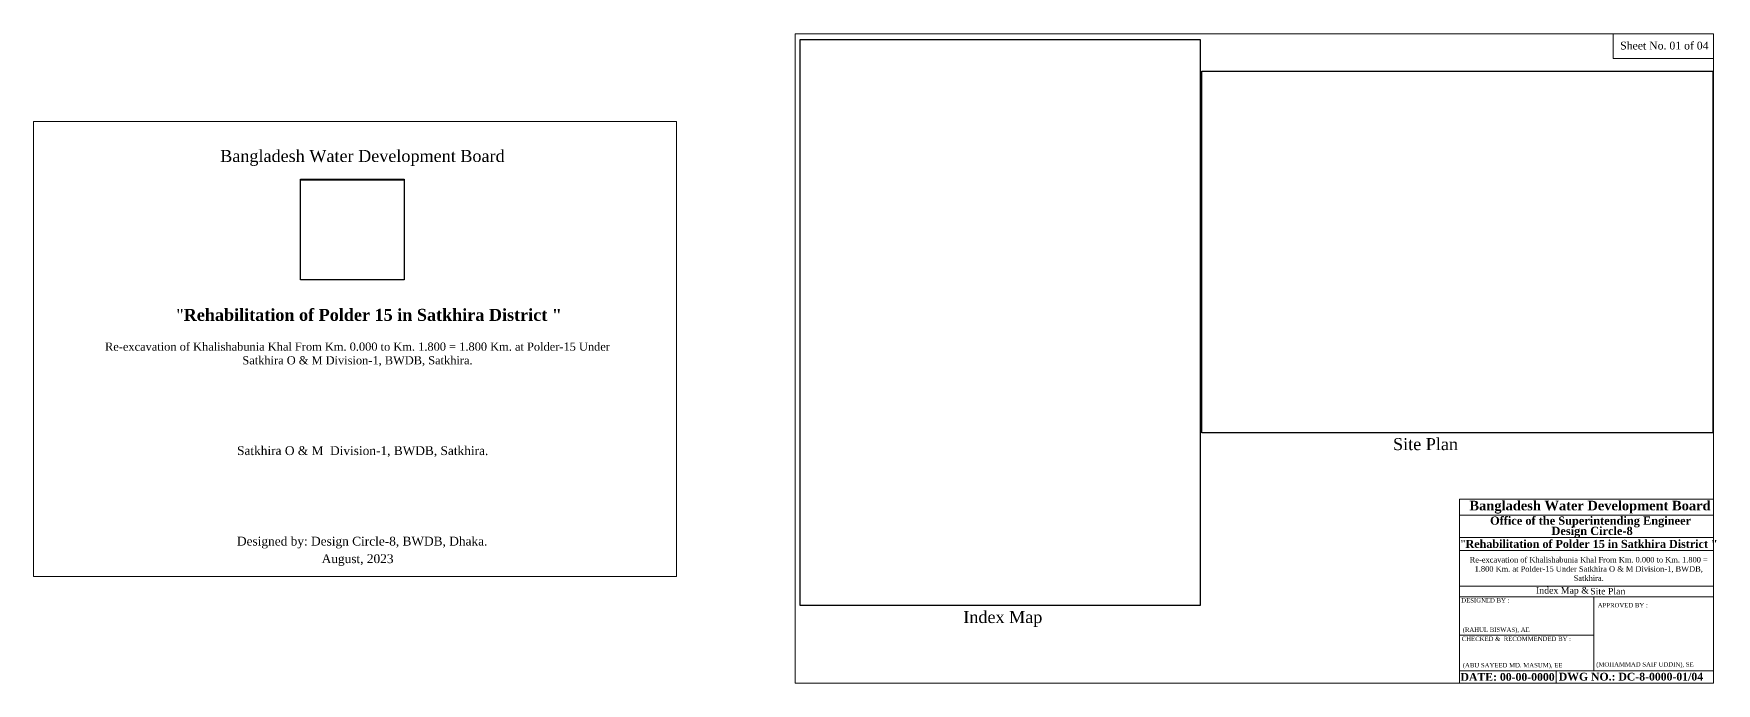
# Model space of a CAD drawing. Header units: metres. Extents: x -148477 to 178947, y -19024 to 2962.
# Drawn here: x 177557.8 to 177726, y 2735.7 to 2800.6 of the extents above; entities that cross this region are included whole.
import ezdxf

# ---------------------------------------------------------------- set-up
doc = ezdxf.new("R2010")
doc.units = ezdxf.units.M
doc.linetypes.add('ACAD_ISO02W100', pattern=[15, 12, -3])
doc.layers.add('CUTTING', color=5, linetype='ACAD_ISO02W100')
doc.layers.add('Other line', color=7, linetype='Continuous', lineweight=15)
doc.styles.get("Standard").update_dxf_attribs({"font": 'times.ttf'})
picture_1 = doc.add_image_def('image1.png', size_in_pixel=(251, 242))
picture_2 = doc.add_image_def('image2.png', size_in_pixel=(3507, 4960))
picture_3 = doc.add_image_def('image3.png', size_in_pixel=(4960, 3507))
picture_4 = doc.add_image_def('image4.png', size_in_pixel=(253, 246))

msp = doc.modelspace()

# ---------------------------------------------------------------- linework, layer by layer
at = {"color": 0, "linetype": 'ByBlock', "lineweight": 18}
for p, q in [((177725.6913, 2755.6155), (177725.6913, 2735.715)), ((177700.2856, 2735.715), (177700.2856, 2754.1016)), ((177700.2856, 2754.1016), (177725.6913, 2754.1016)), ((177700.2856, 2754.1016), (177725.6913, 2754.1016)), ((177700.2856, 2754.1016), (177725.6913, 2754.1016)), ((177700.2856, 2735.715), (177700.2856, 2754.1016)), ((177707.4196, 2754.1016), (177725.6678, 2754.1016)), ((177700.3091, 2752.5265), (177725.6678, 2752.5265)), ((177700.2856, 2748.9873), (177725.6678, 2748.9873)), ((177700.2856, 2745.4251), (177725.6678, 2745.4251)), ((177700.2856, 2744.3408), (177725.6678, 2744.3408)), ((177713.7286, 2744.3408), (177713.7286, 2736.9676))]:
    msp.add_line(p, q, dxfattribs=at)
at = {"lineweight": 18}
msp.add_line((177700.2856, 2750.2848), (177725.6678, 2750.2848), dxfattribs=at)
at = {"color": 0, "linetype": 'ByBlock', "lineweight": 18}
for points in [[(177633.9011, 2735.715), (177633.9011, 2800.6238), (177725.6913, 2800.6238), (177725.6913, 2735.715), (177633.9011, 2735.715)], [(177725.6913, 2800.6238), (177715.6467, 2800.6238), (177715.6467, 2798.1583), (177725.6913, 2798.1583)], [(177557.7612, 2746.4045), (177622.0212, 2746.4045), (177622.0212, 2791.8455), (177557.7612, 2791.8455)], [(177557.7616, 2746.4048), (177557.7616, 2791.8455), (177622.0212, 2791.8455), (177622.0212, 2746.4048), (177557.7616, 2746.4048)]]:
    msp.add_lwpolyline(points, close=True, dxfattribs=at)
at = {"layer": 'CUTTING', "color": 0, "linetype": 'ByBlock', "lineweight": 18}
for p, q in [((177700.2856, 2740.5109), (177713.7286, 2740.5109)), ((177700.2856, 2736.9676), (177725.3966, 2736.9676)), ((177702.3549, 2736.9676), (177725.6678, 2736.9676)), ((177702.3549, 2736.9676), (177725.3966, 2736.9676)), ((177702.3549, 2736.9676), (177725.3966, 2736.9676))]:
    msp.add_line(p, q, dxfattribs=at)
at = {"layer": 'Other line', "color": 0, "linetype": 'ByBlock', "lineweight": 18, "ltscale": 5}
for p, q in [((177709.9434, 2736.9676), (177709.9434, 2735.715)), ((177700.2856, 2735.715), (177725.6678, 2735.715))]:
    msp.add_line(p, q, dxfattribs=at)

# ---------------------------------------------------------------- texts
at = {"color": 0, "linetype": 'ByBlock', "lineweight": 18}
for s, insert, char_height, width, attachment_point in [('Sheet No. 01 of 04', (177716.3587, 2799.821), 0.777043, 8.999643, 1), ('Bangladesh Water Development Board', (177576.4082, 2789.0038), 1.2, 31.966293, 1), ('"{\\fTimes New Roman|b1|i0|c0|p18;Rehabilitation of Polder 15 in Satkhira District "}', (177572.0188, 2773.1287), 1.2, 40.842897, 1), ('{\\C256;Re-excavation of Khalishabunia Khal From Km. 0.000 to Km. 1.800 = 1.800 Km. at Polder-15 Under Satkhira O & M Division-1, BWDB, Satkhira.}', (177590.1309, 2769.7676), 0.82, 50.351768, 2), ('{\\C256;Satkhira O & M  Division-1, BWDB, Satkhira.}', (177578.0958, 2759.4055), 0.882875, 31.712592, 1), ('Site Plan ', (177696.8992, 2759.6069), 1.2, 39.286454, 5), ('{\\fTimes New Roman|b1|i0|c0|p18;Bangladesh Water Development Board}', (177701.2916, 2753.9532), 0.955859, 34.334156, 1), ('{\\fTimes New Roman|b1|i0|c0|p18;Office of the Superintending Engineer}', (177703.3503, 2752.3835), 0.817123, 29.350799, 1), ('Designed by: Design Circle-8, BWDB, Dhaka.', (177578.084, 2750.3628), 0.882875, 31.712592, 1), ('{\\fTimes New Roman|b1|i0|c0|p18;Design Circle-8}', (177709.4883, 2751.3575), 0.817123, 29.350799, 1), ('August, 2023', (177586.551, 2748.6088), 0.882875, 11.989196, 1), ('"{\\fTimes New Roman|b1|i0|c0|p18;Rehabilitation of Polder 15 in Satkhira District "}', (177700.406, 2750.0475), 0.8, 33.638333, 1), ('{\\C256;Re-excavation of Khalishabunia Khal From Km. 0.000 to Km. 1.800 = 1.800 Km. at Polder-15 Under Satkhira O & M Division-1, BWDB, Satkhira. }', (177713.2145, 2748.3372), 0.55, 25.1453, 2), ('Index Map & ', (177710.5856, 2744.9029), 0.649228, 26.19097, 5), ('Site Plan', (177715.1208, 2744.9163), 0.64923, 26.19097, 5), ('Index Map ', (177654.6438, 2742.146), 1.2, 39.286454, 5)]:
    msp.add_mtext(s, dxfattribs=dict(at, insert=insert, char_height=char_height, width=width, attachment_point=attachment_point))
at = {"layer": 'CUTTING', "color": 0, "linetype": 'ByBlock', "lineweight": 18, "attachment_point": 1}
for s, insert, char_height in [('DESIGNED BY :', (177700.4749, 2744.2246), 0.440015), ('APPROVED BY :', (177714.1166, 2743.7416), 0.440015), ('CHECKED &  RECOMMENDED BY :', (177700.5196, 2740.3783), 0.440015), ('(RAHUL BISWAS), AE', (177700.6142, 2741.2934), 0.440015), ('(ABU SAYEED MD. MASUM), EE', (177700.6241, 2737.7451), 0.440015), ('(MOHAMMAD SAIF UDDIN), SE', (177713.963, 2737.8255), 0.440015), ('{\\fTimes New Roman|b1|i0|c0|p18;DATE: 00-00-0000} ', (177700.3973, 2736.7428), 0.776187), ('{\\fTimes New Roman|b1|i0|c0|p18;DWG NO.: DC-8-0000-01/04} ', (177710.2209, 2736.7703), 0.776187)]:
    msp.add_mtext(s, dxfattribs=dict(at, insert=insert, char_height=char_height))

# ---------------------------------------------------------------- pictures from other files: only their frames are drawn
at = {"color": 0, "linetype": 'Continuous', "lineweight": -3, "ltscale": 0.5}
image = msp.add_image(picture_2, insert=(177634.4004, 2743.4842), size_in_units=(39.9784, 56.542), dxfattribs=at)
image.dxf.flags = 7
image = msp.add_image(picture_3, insert=(177674.5309, 2760.7493), size_in_units=(51.0736, 36.1119), dxfattribs=at)
image.dxf.flags = 7
image = msp.add_image(picture_4, insert=(177584.4333, 2776.0215), size_in_units=(10.3579, 10.0713), dxfattribs=at)
image.dxf.flags = 7
image = msp.add_image(picture_1, insert=(177584.4333, 2776.0215), size_in_units=(10.3579, 9.9865), dxfattribs=at)
image.dxf.flags = 7

doc.saveas('drawing.dxf')
